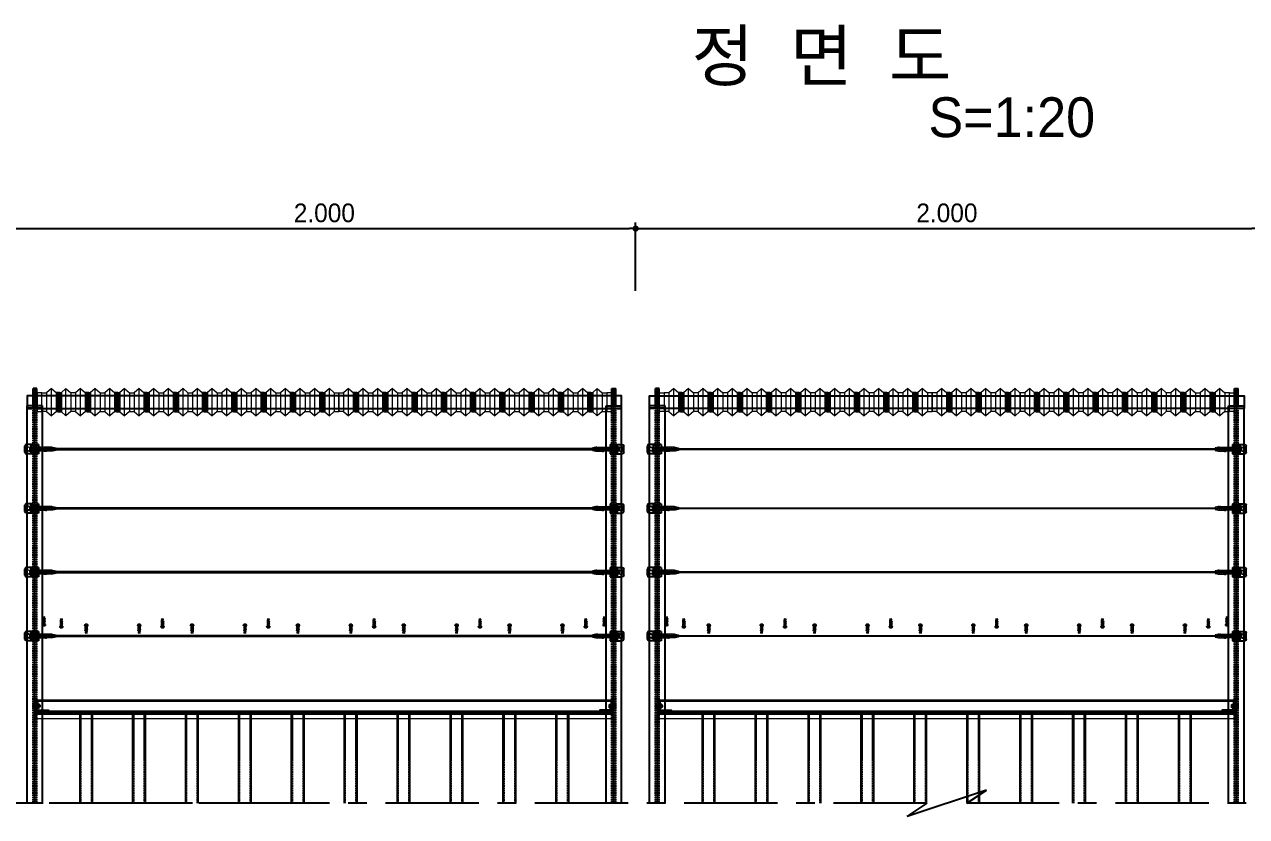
# Model space of a CAD drawing. Header units: millimetres. Extents: x 173610 to 224070, y -281283 to -269403.
# Drawn here: x 181979 to 185906, y -278313 to -275770 of the extents above; entities that cross this region are included whole.
import ezdxf
from ezdxf.enums import TextEntityAlignment as Align
from ezdxf.lldxf.tags import DXFTag

# ---------------------------------------------------------------- set-up
doc = ezdxf.new("R2010")
doc.units = ezdxf.units.MM
for name, pattern in [('CENTER', [50.8, 31.75, -6.35, 6.35, -6.35]), ('CENTERX2', [4, 2.5, -0.5, 0.5, -0.5]), ('HIDDEN', [0.375, 0.25, -0.125])]:
    doc.linetypes.add(name, pattern=pattern)
for name, color, linetype in [('7', 7, 'Continuous'), ('A-DIM01', 1, 'Continuous'), ('CEN01', 1, 'CENTER'), ('DIM', 1, 'Continuous'), ('DIM01', 1, 'Continuous'), ('DIML', 1, 'Continuous'), ('TEXT', 3, 'Continuous'), ('나사산', 1, 'Continuous'), ('은선', 2, 'HIDDEN'), ('중심선', 1, 'CENTER')]:
    doc.layers.add(name, color=color, linetype=linetype)
doc.layers.add('CX-TTXG', color=7, linetype='Continuous', lineweight=0)
doc.styles.add('TB_BTXT', font='H2GTRE_1.TTF')
doc.styles.add('TEXT', font='Dotum_1.TTF')
tags = doc.linetypes.add('HIDDEN2', pattern=[4.7625, 3.175, -1.5875]).pattern_tags.tags
tags[6:7] = [DXFTag(74, 4), DXFTag(75, 0), DXFTag(340, '0'), DXFTag(46, 1.0), DXFTag(50, 0.0), DXFTag(44, 0.0), DXFTag(45, 0.0)]
tags[4:5] = [DXFTag(74, 4), DXFTag(75, 0), DXFTag(340, '0'), DXFTag(46, 1.0), DXFTag(50, 0.0), DXFTag(44, 0.0), DXFTag(45, 0.0)]
doc.dimstyles.new('사본 일반도면_0100', dxfattribs={"dimtxt": 600, "dimasz": 200, "dimexe": 200, "dimexo": 0, "dimgap": 100, "dimtad": 1, "dimdec": 0, "dimlfac": 0.5, "dimzin": 0, "dimdsep": 46, "dimlunit": 6, "dimtxsty": 'TEXT', "dimblk": 'DOT', "dimcen": 0.09, "dimclrd": 1, "dimclre": 1, "dimclrt": 7, "dimadec": 8, "dimazin": 0, "dimtfac": 1, "dimtdec": 0, "dimtix": 1, "dimtmove": 2, "dimatfit": 3, "dimldrblk": 'DOT', "dimfxl": 200, "dimfrac": 2, "dimtolj": 1, "dimtzin": 0, "dimarcsym": 0})

# ---------------------------------------------------------------- blocks, each defined once
blk = doc.blocks.new('_Dot')
at = {"layer": 'DIML', "color": 140, "linetype": 'Continuous'}
blk.add_line((0, 0), (-1, 0), dxfattribs=at)
at = {"layer": 'DIML', "color": 140, "linetype": 'Continuous', "const_width": 0.5}
blk.add_lwpolyline([(-0.25, 0, 1), (0.25, 0, 1)], format="xyb", close=True, dxfattribs=at)
blk = doc.blocks.new('*D280')
at = {"layer": 'Defpoints', "color": 0}
for p in [(183943, -276425.4), (181942.9, -276625.4), (183943, -276625.4)]:
    blk.add_point(p, dxfattribs=at)
at = {"layer": 'DIM01', "color": 140, "lineweight": -2}
for p, q in [((181942.9, -276625.4), (181942.9, -276405.4)), ((183943, -276625.4), (183943, -276405.4)), ((181962.9, -276425.4), (183923, -276425.4))]:
    blk.add_line(p, q, dxfattribs=at)
at = {"layer": 'DIM01', "color": 140, "lineweight": -2, "xscale": 20, "yscale": 20, "zscale": 20, "rotation": 180}
blk.add_blockref('_Dot', (181942.9, -276425.4), dxfattribs=at)
at = {"layer": 'DIM01', "color": 140, "lineweight": -2, "xscale": 20, "yscale": 20, "zscale": 20}
blk.add_blockref('_Dot', (183943, -276425.4), dxfattribs=at)
at = {"layer": 'DIM01', "color": 140, "insert": (182942.9, -276375.3), "char_height": 60, "attachment_point": 5, "style": 'TEXT'}
blk.add_mtext('\\A1;2.000', dxfattribs=at)
blk = doc.blocks.new('*D281')
at = {"layer": 'Defpoints', "color": 0}
for p in [(185943, -276425.4), (183943, -276625.4), (185943, -276625.4)]:
    blk.add_point(p, dxfattribs=at)
at = {"layer": 'DIM01', "color": 140, "lineweight": -2}
for p, q in [((183943, -276625.4), (183943, -276405.4)), ((185943, -276625.4), (185943, -276405.4)), ((183963, -276425.4), (185923, -276425.4))]:
    blk.add_line(p, q, dxfattribs=at)
at = {"layer": 'DIM01', "color": 140, "lineweight": -2, "xscale": 20, "yscale": 20, "zscale": 20, "rotation": 180}
blk.add_blockref('_Dot', (183943, -276425.4), dxfattribs=at)
at = {"layer": 'DIM01', "color": 140, "lineweight": -2, "xscale": 20, "yscale": 20, "zscale": 20}
blk.add_blockref('_Dot', (185943, -276425.4), dxfattribs=at)
at = {"layer": 'DIM01', "color": 140, "insert": (184943, -276375.3), "char_height": 60, "attachment_point": 5, "style": 'TEXT'}
blk.add_mtext('\\A1;2.000', dxfattribs=at)
blk = doc.blocks.new('asdfasfd')
at = {"color": 2, "lineweight": 30}
for centre, radius, start, end in [((72768.5, -70222.3), 0.946, 351.8288, 188.1712), ((72771.2, -70223.4), 2.04, 28.0725, 151.9275), ((72774, -70222.3), 0.946, 351.8288, 188.1712)]:
    blk.add_arc(centre, radius, start, end, dxfattribs=at)
at = {"layer": '7', "color": 2, "lineweight": 30}
for p, q in [((72767, -70224.2), (72775.5, -70224.2)), ((72767, -70224.2), (72767, -70225)), ((72767, -70225), (72775.5, -70225)), ((72767.6, -70222.4), (72767.6, -70224.2)), ((72768.2, -70226.7), (72774.2, -70225.3)), ((72768.2, -70226.9), (72774.2, -70225.5)), ((72768.2, -70226.7), (72769.2, -70226.1)), ((72768.2, -70226.7), (72768.2, -70226.9)), ((72768.2, -70226.9), (72769.2, -70227.5)), ((72768.2, -70229.5), (72774.2, -70228.1)), ((72768.2, -70229.7), (72774.2, -70228.3)), ((72768.2, -70229.5), (72769.2, -70228.9)), ((72768.2, -70229.5), (72768.2, -70229.7)), ((72768.2, -70229.7), (72769.2, -70230.3)), ((72768.2, -70232.3), (72774.2, -70230.9)), ((72768.2, -70232.5), (72774.2, -70231.1)), ((72768.2, -70232.3), (72769.2, -70231.7)), ((72768.2, -70232.3), (72768.2, -70232.5)), ((72768.2, -70232.5), (72769.2, -70233.1)), ((72768.2, -70235.1), (72774.2, -70233.8)), ((72768.2, -70235.1), (72774.2, -70233.8)), ((72768.2, -70235.3), (72774.2, -70233.9)), ((72768.2, -70235.3), (72774.2, -70233.9)), ((72768.2, -70235.1), (72769.2, -70234.5)), ((72768.2, -70235.1), (72768.2, -70235.3)), ((72768.2, -70235.1), (72768.2, -70235.3)), ((72768.2, -70235.3), (72769.2, -70235.9)), ((72768.2, -70238), (72774.2, -70236.6)), ((72768.2, -70238.1), (72774.2, -70236.8)), ((72768.2, -70238), (72769.2, -70237.4)), ((72768.2, -70238), (72768.2, -70238.1)), ((72768.2, -70238.1), (72769.2, -70238.7)), ((72768.2, -70238.1), (72769.2, -70238.7)), ((72768.2, -70240.8), (72774.2, -70239.4)), ((72768.2, -70240.8), (72774.2, -70239.4)), ((72768.2, -70241), (72774.2, -70239.6)), ((72768.2, -70241), (72774.2, -70239.6)), ((72768.2, -70240.8), (72769.2, -70240.2)), ((72768.2, -70240.8), (72769.2, -70240.2)), ((72768.2, -70240.8), (72768.2, -70241)), ((72768.2, -70240.8), (72768.2, -70241)), ((72768.2, -70241), (72769.2, -70241.5)), ((72768.2, -70243.6), (72774.2, -70242.2)), ((72768.2, -70243.8), (72774.2, -70242.4)), ((72768.5, -70221.4), (72774, -70221.4)), ((72769.2, -70225), (72769.2, -70226.1)), ((72769.2, -70227.5), (72769.2, -70227.8)), ((72769.2, -70227.5), (72769.2, -70227.8)), ((72769.2, -70227.8), (72769.2, -70228.9)), ((72769.2, -70230.3), (72769.2, -70230.6)), ((72769.2, -70230.3), (72769.2, -70230.6)), ((72769.2, -70230.6), (72769.2, -70231.7)), ((72769.2, -70233.1), (72769.2, -70233.4)), ((72769.2, -70233.1), (72769.2, -70233.4)), ((72769.2, -70233.4), (72769.2, -70234.5)), ((72769.2, -70235.9), (72769.2, -70236.3)), ((72769.2, -70235.9), (72769.2, -70236.3)), ((72769.2, -70236.3), (72769.2, -70237.4)), ((72769.2, -70238.7), (72769.2, -70239.1)), ((72769.2, -70238.7), (72769.2, -70239.1)), ((72769.2, -70238.7), (72769.2, -70239.1)), ((72769.2, -70238.7), (72769.2, -70239.1)), ((72769.2, -70239.1), (72769.2, -70240.2)), ((72769.2, -70239.1), (72769.2, -70240.2)), ((72769.2, -70239.5), (72769.2, -70240.2)), ((72769.2, -70241.5), (72769.2, -70241.9)), ((72769.2, -70241.5), (72769.2, -70241.9)), ((72769.2, -70241.9), (72769.2, -70243)), ((72769.2, -70242.3), (72769.2, -70243)), ((72769.4, -70222.4), (72769.4, -70224.2)), ((72773, -70222.4), (72773, -70224.2)), ((72774.2, -70225.5), (72773.2, -70226.1)), ((72773.2, -70226.1), (72773.2, -70226.8)), ((72773.2, -70226.8), (72773.2, -70227.5)), ((72774.2, -70228.1), (72773.2, -70227.5)), ((72774.2, -70228.3), (72773.2, -70228.9)), ((72773.2, -70228.9), (72773.2, -70229.6)), ((72773.2, -70229.6), (72773.2, -70230.4)), ((72774.2, -70230.9), (72773.2, -70230.4)), ((72774.2, -70231.1), (72773.2, -70231.7)), ((72773.2, -70231.7), (72773.2, -70232.4)), ((72773.2, -70232.4), (72773.2, -70233.2)), ((72774.2, -70233.8), (72773.2, -70233.2)), ((72774.2, -70233.9), (72773.2, -70234.5)), ((72773.2, -70234.5), (72773.2, -70234.6)), ((72773.2, -70234.5), (72773.2, -70235.3)), ((72773.2, -70235.3), (72773.2, -70236)), ((72774.2, -70236.6), (72773.2, -70236)), ((72774.2, -70236.8), (72773.2, -70237.3)), ((72774.2, -70236.8), (72773.2, -70237.3)), ((72773.2, -70237.3), (72773.2, -70238.1)), ((72773.2, -70237.3), (72773.2, -70237.4)), ((72773.2, -70237.3), (72773.2, -70238.1)), ((72773.2, -70238.1), (72773.2, -70238.8)), ((72773.2, -70238.1), (72773.2, -70238.8)), ((72774.2, -70239.4), (72773.2, -70238.8)), ((72774.2, -70239.4), (72773.2, -70238.8)), ((72774.2, -70239.6), (72773.2, -70240.2)), ((72773.2, -70240.2), (72773.2, -70240.2)), ((72773.2, -70240.2), (72773.2, -70240.9)), ((72773.2, -70240.9), (72773.2, -70241.6)), ((72774.2, -70242.2), (72773.2, -70241.6)), ((72774.2, -70242.4), (72773.2, -70243)), ((72774.2, -70225.3), (72773.6, -70225)), ((72774.2, -70225.3), (72774.2, -70225.5)), ((72774.2, -70228.1), (72774.2, -70228.3)), ((72774.2, -70230.9), (72774.2, -70231.1)), ((72774.2, -70233.8), (72774.2, -70233.9)), ((72774.2, -70233.8), (72774.2, -70233.9)), ((72774.2, -70236.6), (72774.2, -70236.8)), ((72774.2, -70239.4), (72774.2, -70239.6)), ((72774.2, -70239.4), (72774.2, -70239.6)), ((72774.2, -70242.2), (72774.2, -70242.4)), ((72774.9, -70222.4), (72774.9, -70224.2)), ((72775.5, -70224.2), (72775.5, -70225)), ((72768.2, -70243.6), (72769.2, -70243)), ((72768.2, -70243.6), (72768.2, -70243.8)), ((72768.2, -70243.8), (72769.8, -70244.7)), ((72771.2, -70250.5), (72769.8, -70244.7)), ((72771.2, -70250.5), (72773.2, -70243.1)), ((72773.2, -70243), (72773.2, -70243.1))]:
    blk.add_line(p, q, dxfattribs=at)
at = {"layer": 'TEXT', "color": 1, "linetype": 'CENTER', "lineweight": 30}
for p, q in [((72771.2, -70218.9), (72771.2, -70250.5)), ((72771.2, -70220.2), (72771.2, -70250)), ((72771.2, -70220.2), (72771.2, -70250))]:
    blk.add_line(p, q, dxfattribs=at)
blk = doc.blocks.new('FNBSFTGSDTGSDGSDR')
at = {"color": 5}
for p, q in [((-39176.1, 4615.6), (-39173.1, 4616.1)), ((-39176.1, 4614.6), (-39173.1, 4615.1)), ((-39176.1, 4613.6), (-39173.1, 4614.1)), ((-39176.1, 4612.6), (-39173.1, 4613.1))]:
    blk.add_line(p, q, dxfattribs=at)
blk.add_lwpolyline([(-39177.1, 4616.1), (-39176.1, 4615.6), (-39177.1, 4615.1), (-39176.1, 4614.6), (-39177.1, 4614.1), (-39176.1, 4613.6), (-39177.1, 4613.1), (-39176.1, 4612.6), (-39177.1, 4612.1), (-39173.1, 4612.1), (-39174.1, 4612.6), (-39173.1, 4613.1), (-39174.1, 4613.6), (-39173.1, 4614.1), (-39174.1, 4614.6), (-39173.1, 4615.1), (-39174.1, 4615.6), (-39173.1, 4616.1)], close=True, dxfattribs=at)
blk = doc.blocks.new('A$C387375F7')
at = {"color": 6, "linetype": 'ByBlock', "lineweight": 0}
for p, q in [((0.5, 12), (0, 11.5)), ((0, 11.5), (0, 9)), ((0, 9), (0, 0.7)), ((0, 0.7), (0.7, 0)), ((1, 11.5), (0.5, 12)), ((0.7, 0), (1.2, 0.5)), ((1.5, 12), (1, 11.5)), ((1.2, 0.5), (1.7, 0)), ((2, 11.5), (1.5, 12)), ((1.7, 0), (2.2, 0.5)), ((2.5, 12), (2, 11.5)), ((2.2, 0.5), (2.7, 0)), ((3, 11.5), (2.5, 12)), ((2.7, 0), (3.2, 0.5)), ((3.5, 12), (3, 11.5)), ((3.2, 0.5), (3.7, 0)), ((4, 11.5), (3.5, 12)), ((3.7, 0), (4.2, 0.5)), ((4.5, 12), (4, 11.5)), ((4.2, 0.5), (4.7, 0)), ((5, 11.5), (4.5, 12)), ((4.7, 0), (5.2, 0.5)), ((5.5, 12), (5, 11.5)), ((5.2, 0.5), (5.7, 0)), ((6, 11.5), (5.5, 12)), ((5.7, 0), (6.2, 0.5)), ((6.5, 12), (6, 11.5)), ((6.2, 0.5), (6.7, 0)), ((7, 11.5), (6.5, 12)), ((6.7, 0), (7.2, 0.5)), ((7.5, 12), (7, 11.5)), ((7.2, 0.5), (7.7, 0)), ((8, 11.5), (7.5, 12)), ((7.7, 0), (8.2, 0.5)), ((8.5, 12), (8, 11.5)), ((8.2, 0.5), (8.7, 0)), ((9, 11.5), (8.5, 12)), ((8.7, 0), (9.2, 0.5)), ((9.5, 12), (9, 11.5)), ((9.2, 0.5), (9.7, 0)), ((10, 11.5), (9.5, 12)), ((9.7, 0), (10.2, 0.5)), ((10.5, 12), (10, 11.5)), ((10.2, 0.5), (10.7, 0)), ((11, 11.5), (10.5, 12)), ((10.7, 0), (11.2, 0.5)), ((11.5, 12), (11, 11.5)), ((11.2, 0.5), (11.7, 0)), ((12, 11.5), (11.5, 12)), ((11.7, 0), (12.2, 0.5)), ((12.5, 12), (12, 11.5)), ((12.2, 0.5), (12.7, 0)), ((13, 11.5), (12.5, 12)), ((12.7, 0), (13.2, 0.5)), ((13.5, 12), (13, 11.5)), ((13.2, 0.5), (13.7, 0)), ((14, 11.5), (13.5, 12)), ((13.7, 0), (14.2, 0.5)), ((14.5, 12), (14, 11.5)), ((14.2, 0.5), (14.7, 0)), ((15, 11.5), (14.5, 12)), ((14.7, 0), (15.2, 0.5)), ((15.5, 12), (15, 11.5)), ((15.2, 0.5), (15.7, 0)), ((16, 11.5), (15.5, 12)), ((15.7, 0), (16.2, 0.5)), ((16.5, 12), (16, 11.5)), ((16.2, 0.5), (16.7, 0)), ((17, 11.5), (16.5, 12)), ((16.7, 0), (17.2, 0.5)), ((17.5, 12), (17, 11.5)), ((17.2, 0.5), (17.7, 0)), ((18, 11.5), (17.5, 12)), ((17.7, 0), (18.2, 0.5)), ((18.5, 12), (18, 11.5)), ((18.2, 0.5), (18.7, 0)), ((19, 11.5), (18.5, 12)), ((18.7, 0), (19.2, 0.5)), ((19.5, 12), (19, 11.5)), ((19.2, 0.5), (19.7, 0)), ((20, 11.5), (19.5, 12)), ((19.7, 0), (20.2, 0.5)), ((20.5, 12), (20, 11.5)), ((20.2, 0.5), (20.7, 0)), ((21, 11.5), (20.5, 12)), ((20.7, 0), (21.2, 0.5)), ((21.5, 12), (21, 11.5)), ((21.2, 0.5), (21.7, 0)), ((22, 11.5), (21.5, 12)), ((21.7, 0), (22.2, 0.5)), ((22.5, 12), (22, 11.5)), ((22.2, 0.5), (22.7, 0)), ((23, 11.5), (22.5, 12)), ((22.7, 0), (23.2, 0.5)), ((23.5, 12), (23, 11.5)), ((23.2, 0.5), (23.7, 0)), ((24, 11.5), (23.5, 12)), ((23.7, 0), (24.2, 0.5)), ((24.5, 12), (24, 11.5)), ((24.2, 0.5), (24.7, 0)), ((25, 11.5), (24.5, 12)), ((24.7, 0), (25.2, 0.5)), ((25.5, 12), (25, 11.5)), ((25.2, 0.5), (25.7, 0)), ((26, 11.5), (25.5, 12)), ((25.7, 0), (26.2, 0.5)), ((26.5, 12), (26, 11.5)), ((26.2, 0.5), (26.7, 0)), ((27, 11.5), (26.5, 12)), ((26.7, 0), (27.2, 0.5)), ((27.5, 12), (27, 11.5)), ((27.2, 0.5), (27.7, 0)), ((28, 11.5), (27.5, 12)), ((27.7, 0), (28.2, 0.5)), ((28.5, 12), (28, 11.5)), ((28.2, 0.5), (28.7, 0)), ((29, 11.5), (28.5, 12)), ((28.7, 0), (29.2, 0.5)), ((29.5, 12), (29, 11.5)), ((29.2, 0.5), (29.7, 0)), ((30, 11.5), (29.5, 12)), ((29.7, 0), (30.2, 0.5)), ((30.5, 12), (30, 11.5)), ((30.2, 0.5), (30.7, 0)), ((31, 11.5), (30.5, 12)), ((30.7, 0), (31.2, 0.5)), ((31.5, 12), (31, 11.5)), ((31.2, 0.5), (31.7, 0)), ((32, 11.5), (31.5, 12)), ((31.7, 0), (32.2, 0.5)), ((32.5, 12), (32, 11.5)), ((32.2, 0.5), (32.7, 0)), ((32.7, 0), (33.2, 0.5)), ((33.2, 0.5), (33.7, 0)), ((33.7, 0), (34.2, 0.5)), ((34.2, 0.5), (34.7, 0)), ((34.7, 0), (35.2, 0.5)), ((35.2, 0.5), (35.7, 0)), ((36.5, 12), (35.5, 11.5)), ((35.5, 11.5), (36.5, 11)), ((36.5, 11), (35.5, 10.5)), ((35.5, 10.5), (36.5, 10)), ((36.5, 10), (35.5, 9.5)), ((35.5, 9.5), (36.5, 9)), ((36.5, 9), (35.5, 8.5)), ((35.7, 0), (36.2, 0.5)), ((36.2, 0.5), (36.7, 0)), ((37, 11.5), (36.5, 12)), ((36.7, 0), (37.2, 0.5)), ((37.5, 12), (37, 11.5)), ((37.2, 0.5), (37.7, 0)), ((38, 11.5), (37.5, 12)), ((37.7, 0), (38.2, 0.5)), ((38.5, 12), (38, 11.5)), ((38.2, 0.5), (38.7, 0)), ((39, 11.5), (38.5, 12)), ((38.7, 0), (39.2, 0.5)), ((39.5, 12), (39, 11.5)), ((39.2, 0.5), (39.7, 0)), ((40, 11.5), (39.5, 12)), ((39.7, 0), (40.2, 0.5)), ((40.5, 12), (40, 11.5)), ((40.2, 0.5), (40.7, 0)), ((41, 11.5), (40.5, 12)), ((40.7, 0), (41.2, 0.5)), ((41.5, 12), (41, 11.5)), ((41.2, 0.5), (41.7, 0)), ((42, 11.5), (41.5, 12)), ((41.7, 0), (42.2, 0.5)), ((42.5, 12), (42, 11.5)), ((42.2, 0.5), (42.7, 0)), ((43, 11.5), (42.5, 12)), ((42.7, 0), (43.2, 0.5)), ((43.5, 12), (43, 11.5)), ((43.2, 0.5), (43.7, 0)), ((44, 11.5), (43.5, 12)), ((43.7, 0), (44.2, 0.5)), ((44.5, 12), (44, 11.5)), ((44.2, 0.5), (44.7, 0)), ((45, 11.5), (44.5, 12)), ((44.7, 0), (45.2, 0.5)), ((45.5, 12), (45, 11.5)), ((45.2, 0.5), (45.7, 0)), ((68, 12), (45.5, 12)), ((50.5, 3), (51.5, 3.5)), ((51.5, 2.5), (50.5, 3)), ((50.5, 2), (51.5, 2.5)), ((51.5, 1.5), (50.5, 2)), ((50.5, 1), (51.5, 1.5)), ((51.5, 0.5), (50.5, 1)), ((50.5, 0), (51.5, 0.5)), ((54.5, 3), (53.5, 3.5)), ((53.5, 2.5), (54.5, 3)), ((54.5, 2), (53.5, 2.5)), ((53.5, 1.5), (54.5, 2)), ((54.5, 1), (53.5, 1.5)), ((53.5, 0.5), (54.5, 1)), ((54.5, 0), (53.5, 0.5)), ((75, 0), (54.5, 0)), ((69, 11.5), (68, 12)), ((68, 11), (69, 11.5)), ((69, 10.5), (68, 11)), ((68, 10), (69, 10.5)), ((69, 9.5), (68, 10)), ((68, 9), (69, 9.5)), ((69, 8.5), (68, 9)), ((71, 11.5), (72, 12)), ((72, 11), (71, 11.5)), ((71, 10.5), (72, 11)), ((72, 10), (71, 10.5)), ((71, 9.5), (72, 10)), ((72, 9), (71, 9.5)), ((71, 8.5), (72, 9)), ((72, 12), (75, 12)), ((75, 12), (85, 10)), ((85, 2), (75, 0)), ((85, 10), (85, 2)), ((45.7, 0), (50.7, 0))]:
    blk.add_line(p, q, dxfattribs=at)
at = {"color": 6, "lineweight": 0}
for p, q in [((0, 11.5), (1.2, 0.5)), ((1, 11.5), (2.2, 0.5)), ((2, 11.5), (3.2, 0.5)), ((3, 11.5), (4.2, 0.5)), ((4, 11.5), (5.2, 0.5)), ((5, 11.5), (6.2, 0.5)), ((6, 11.5), (7.2, 0.5)), ((7, 11.5), (8.2, 0.5)), ((8, 11.5), (9.2, 0.5)), ((9, 11.5), (10.2, 0.5)), ((10, 11.5), (11.2, 0.5)), ((11, 11.5), (12.2, 0.5)), ((12, 11.5), (13.2, 0.5)), ((13, 11.5), (14.2, 0.5)), ((14, 11.5), (15.2, 0.5)), ((15, 11.5), (16.2, 0.5)), ((16, 11.5), (17.2, 0.5)), ((17, 11.5), (18.2, 0.5)), ((18, 11.5), (19.2, 0.5)), ((19, 11.5), (20.2, 0.5)), ((20, 11.5), (21.2, 0.5)), ((21, 11.5), (22.2, 0.5)), ((22, 11.5), (23.2, 0.5)), ((23, 11.5), (24.2, 0.5)), ((24, 11.5), (25.2, 0.5)), ((25, 11.5), (26.2, 0.5)), ((26, 11.5), (27.2, 0.5)), ((27, 11.5), (28.2, 0.5)), ((28, 11.5), (29.2, 0.5)), ((29, 11.5), (30.2, 0.5)), ((30, 11.5), (30.2, 9.7)), ((30.4, 7.5), (31.2, 0.5)), ((38, 11.5), (38.4, 7.5)), ((39, 11.5), (40.2, 0.5)), ((40, 11.5), (41.2, 0.5)), ((41, 11.5), (42.2, 0.5)), ((42, 11.5), (43.2, 0.5)), ((43, 11.5), (44.2, 0.5)), ((44, 11.5), (45.2, 0.5)), ((45, 11.5), (45, 2.5))]:
    blk.add_line(p, q, dxfattribs=at)
at = {"color": 6, "linetype": 'HIDDEN', "lineweight": 0}
for p, q in [((0, 9), (32.5, 9)), ((51.5, 3), (0, 3)), ((36.5, 9), (68, 9)), ((53.5, 3), (85, 3)), ((85, 9), (72, 9))]:
    blk.add_line(p, q, dxfattribs=at)
at = {"color": 5, "lineweight": 0}
for p, q in [((35.5, 11.5), (32.5, 11)), ((35.5, 10.5), (32.5, 10)), ((35.5, 9.5), (32.5, 9)), ((35.5, 8.5), (32.5, 8)), ((71, 11.5), (68, 11)), ((71, 10.5), (68, 10)), ((71, 9.5), (68, 9)), ((71, 8.5), (68, 8))]:
    blk.add_line(p, q, dxfattribs=at)
at = {"color": 1, "linetype": 'CENTER', "lineweight": 0}
for points in [[(31, 11.5, 0.36246), (31.1, 6.4, -0.244365), (31.2, 0.5, -30377.501672)], [(39, 11.5, 0.36246), (39.1, 6.4, -0.2444), (39.2, 0.5, -30377.501672)]]:
    blk.add_lwpolyline(points, format="xyb", dxfattribs=at)
at = {"color": 5, "lineweight": 0}
for points in [[(36.5, 8), (35.5, 8.5), (36.5, 9), (35.5, 9.5), (36.5, 10), (35.5, 10.5), (36.5, 11), (35.5, 11.5), (36.5, 12), (32.5, 12), (33.5, 11.5), (32.5, 11), (33.5, 10.5), (32.5, 10), (33.5, 9.5), (32.5, 9), (33.5, 8.5), (32.5, 8)], [(72, 8), (71, 8.5), (72, 9), (71, 9.5), (72, 10), (71, 10.5), (72, 11), (71, 11.5), (72, 12), (68, 12), (69, 11.5), (68, 11), (69, 10.5), (68, 10), (69, 9.5), (68, 9), (69, 8.5), (68, 8)]]:
    blk.add_lwpolyline(points, close=True, dxfattribs=at)
at = {"color": 0, "lineweight": 0, "extrusion": (0, 0, -1), "zscale": -1}
blk.add_blockref('FNBSFTGSDTGSDGSDR', (39122.6, -4612.1), dxfattribs=at)
blk = doc.blocks.new('A$C0F474D18')
at = {"color": 9, "linetype": 'ByBlock'}
for p, q in [((0, 0), (0, 30)), ((7, 30), (0, 30)), ((0, 20.5), (0.5, 21)), ((0, 9.5), (0.5, 9)), ((7, 0), (0, 0)), ((0.5, 21), (1, 20.5)), ((0.5, 9), (1, 9.5)), ((1, 20.5), (1.5, 21)), ((1, 9.5), (1.5, 9)), ((1.5, 21), (2, 20.5)), ((1.5, 9), (2, 9.5)), ((2, 20.5), (2.5, 21)), ((2, 9.5), (2.5, 9)), ((2.5, 21), (3, 20.5)), ((2.5, 9), (3, 9.5)), ((3, 20.5), (3.5, 21)), ((3, 9.5), (3.5, 9)), ((3.5, 21), (4, 20.5)), ((3.5, 9), (4, 9.5)), ((4, 20.5), (4.5, 21)), ((4, 9.5), (4.5, 9)), ((4.5, 21), (5, 20.5)), ((4.5, 9), (5, 9.5)), ((5, 20.5), (5.5, 21)), ((5, 9.5), (5.5, 9)), ((5.5, 21), (6, 20.5)), ((5.5, 9), (6, 9.5)), ((6, 20.5), (6.5, 21)), ((6, 9.5), (6.5, 9)), ((6.5, 21), (7, 20.5)), ((6.5, 9), (7, 9.5)), ((7, 30), (7, 0))]:
    blk.add_line(p, q, dxfattribs=at)
blk = doc.blocks.new('A$C66445375')
at = {"color": 9, "linetype": 'ByBlock'}
for p, q in [((0, 5), (0, 25)), ((3, 20.5), (8, 20.5)), ((3, 9.5), (3, 20.5)), ((3, 9.5), (8, 9.5)), ((20, 30), (5, 30)), ((20, 0), (5, 0)), ((8.5, 21), (8, 20.5)), ((8.5, 9), (8, 9.5)), ((9, 20.5), (8.5, 21)), ((9, 9.5), (8.5, 9)), ((9.5, 21), (9, 20.5)), ((9.5, 9), (9, 9.5)), ((10, 20.5), (9.5, 21)), ((10, 9.5), (9.5, 9)), ((10.5, 21), (10, 20.5)), ((10.5, 9), (10, 9.5)), ((11, 20.5), (10.5, 21)), ((11, 9.5), (10.5, 9)), ((11.5, 21), (11, 20.5)), ((11.5, 9), (11, 9.5)), ((12, 20.5), (11.5, 21)), ((12, 9.5), (11.5, 9)), ((12.5, 21), (12, 20.5)), ((12.5, 9), (12, 9.5)), ((13, 20.5), (12.5, 21)), ((13, 9.5), (12.5, 9)), ((13, 20.5), (13.5, 21)), ((13, 9.5), (13.5, 9)), ((13.5, 21), (14, 20.5)), ((13.5, 9), (14, 9.5)), ((14, 20.5), (14.5, 21)), ((14, 9.5), (14.5, 9)), ((14.5, 21), (15, 20.5)), ((14.5, 9), (15, 9.5)), ((15, 20.5), (15.5, 21)), ((15, 9.5), (15.5, 9)), ((15.5, 21), (16, 20.5)), ((15.5, 9), (16, 9.5)), ((16, 20.5), (16.5, 21)), ((16, 9.5), (16.5, 9)), ((16.5, 21), (17, 20.5)), ((16.5, 9), (17, 9.5)), ((17, 20.5), (17.5, 21)), ((17, 9.5), (17.5, 9)), ((17.5, 21), (18, 20.5)), ((17.5, 9), (18, 9.5)), ((18, 20.5), (18.5, 21)), ((18, 9.5), (18.5, 9)), ((18.5, 21), (19, 20.5)), ((18.5, 9), (19, 9.5)), ((19, 20.5), (19.5, 21)), ((19, 9.5), (19.5, 9)), ((19.5, 21), (20, 20.5)), ((19.5, 9), (20, 9.5)), ((20, 0), (20, 30))]:
    blk.add_line(p, q, dxfattribs=at)
for centre, start, end in [((5, 25), 90, 180), ((5, 5), 180, 270)]:
    blk.add_arc(centre, 5, start, end, dxfattribs=at)
blk = doc.blocks.new('A$C356F6526')
at = {"color": 4}
blk.add_blockref('A$C66445375', (0, 0), dxfattribs=at)
at = {"layer": 'A-DIM01', "color": 8, "ltscale": 0.1}
for name, p in [('A$C387375F7', (15, 9)), ('A$C0F474D18', (20, 0)), ('A$C0F474D18', (37, 0))]:
    blk.add_blockref(name, p, dxfattribs=at)
blk = doc.blocks.new('A$C2EE90CAE')
at = {"color": 1, "linetype": 'ByBlock', "lineweight": 0}
blk.add_line((16.5, 15), (1907.5, 15), dxfattribs=at)
at = {"color": 4, "linetype": 'ByBlock', "lineweight": 0}
blk.add_lwpolyline([(1907.5, 13), (16.5, 13), (16.5, 17), (1907.5, 17)], close=True, dxfattribs=at)
at = {"color": 4}
blk.add_blockref('A$C356F6526', (0, 0), dxfattribs=at)
at = {"color": 4, "xscale": -1}
blk.add_blockref('A$C356F6526', (1924, 0), dxfattribs=at)
at = {"layer": 'A-DIM01', "color": 8, "ltscale": 0.1}
for name, p in [('A$C387375F7', (15, 9)), ('A$C0F474D18', (20, 0))]:
    blk.add_blockref(name, p, dxfattribs=at)
blk = doc.blocks.new('A$C464C795C')
for p, q in [((0, 0), (0, 8.5)), ((0, 8.5), (1.3, 8.5)), ((1.3, 5.1), (0, 3.8)), ((1.3, 4.7), (0, 3.4)), ((1.3, 8.5), (1.3, 0)), ((1.3, 0), (0, 0))]:
    blk.add_line(p, q)
at = {"layer": '은선'}
for p, q in [((1.3, 6.8), (0, 6.8)), ((1.3, 1.7), (0, 1.7))]:
    blk.add_line(p, q, dxfattribs=at)
blk = doc.blocks.new('A$C47B37F7C')
for p, q in [((0, 8.6), (0.4, 9.2)), ((0, 0.6), (0, 8.6)), ((0.4, 0), (0, 0.6)), ((3.6, 9.2), (0.4, 9.2)), ((3.6, 6.9), (0.4, 6.9)), ((3.6, 2.3), (0.4, 2.3)), ((4, 8.6), (3.6, 9.2)), ((3.6, 0), (4, 0.6)), ((4, 0.6), (4, 8.6)), ((3.6, 0), (0.4, 0))]:
    blk.add_line(p, q)
for centre, radius, start, end in [((2, 8.1), 2.04, 145.591, 214.409), ((8, 4.6), 8, 162.8014, 179.5998), ((8, 4.7), 8, 180.4002, 197.1986), ((2, 1.2), 2.04, 145.591, 214.409), ((2, 8.1), 2.04, 325.591, 34.409), ((-4, 4.6), 8, 0.4002, 17.1986), ((-4, 4.7), 8, 342.8014, 359.5998), ((2, 1.2), 2.04, 325.591, 34.409)]:
    blk.add_arc(centre, radius, start, end)
blk = doc.blocks.new('A$C48B11D0F')
for name, p in [('A$C464C795C', (0, 0.4)), ('A$C47B37F7C', (1.3, 0))]:
    blk.add_blockref(name, p)
blk = doc.blocks.new('A$C4495370E')
for p, q in [((0, 12), (0, 0)), ((0, 12), (0.4, 12)), ((0, 0), (0.4, 0)), ((3.4, 9), (0.4, 12)), ((0.4, 12), (0.4, 0)), ((3.4, 3), (0.4, 0)), ((3.4, 9), (19.9, 9)), ((3.4, 3), (3.4, 9)), ((19.9, 3), (3.4, 3)), ((4.5, 9), (4.5, 3)), ((19.9, 9), (19.9, 3))]:
    blk.add_line(p, q)
blk.add_lwpolyline([(0, 5.5), (0.5, 5.5, 1), (0.5, 6.5), (0, 6.5)], format="xyb")
blk.add_lwpolyline([(19.9, 9), (20.4, 8.5), (20.4, 3.5), (19.9, 3)])
at = {"layer": '나사산'}
for p, q in [((4.5, 8.5), (3.6, 9)), ((4.5, 3.5), (3.6, 3)), ((20.4, 8.5), (4.5, 8.5)), ((20.4, 3.5), (4.5, 3.5))]:
    blk.add_line(p, q, dxfattribs=at)
at = {"layer": '중심선', "linetype": 'CENTER', "ltscale": 0.1}
blk.add_line((0, 6), (20.4, 6), dxfattribs=at)
blk = doc.blocks.new('A$C090F4414')
at = {"color": 4, "xscale": -0.5, "yscale": 0.5, "zscale": 0.5}
blk.add_blockref('A$C4495370E', (10.2, 0), dxfattribs=at)
at = {"xscale": -0.6, "yscale": 0.6, "zscale": 0.6}
blk.add_blockref('A$C48B11D0F', (3.7, 0.2), dxfattribs=at)
blk = doc.blocks.new('A$C208B070B')
at = {"color": 2, "lineweight": 0}
for p, q in [((15, 59), (0, 59)), ((0, 59), (0, 0)), ((15, 59), (15, 0)), ((15, 0), (0, 0))]:
    blk.add_line(p, q, dxfattribs=at)
at = {"color": 2, "linetype": 'HIDDEN2', "lineweight": 0}
for p, q in [((15, 50), (0, 50)), ((15, 9), (0, 9))]:
    blk.add_line(p, q, dxfattribs=at)
blk = doc.blocks.new('A$C43ED2B84')
at = {"color": 4, "lineweight": 0}
for p, q in [((16, 88), (0, 73.5)), ((16, 0), (16, 88)), ((16, 88), (32, 73.5)), ((16, 0), (16, 88)), ((0, 73.5), (0, 14.5)), ((32, 73.5), (32, 14.5)), ((0, 14.5), (16, 0)), ((32, 14.5), (16, 0))]:
    blk.add_line(p, q, dxfattribs=at)
blk = doc.blocks.new('A$C5DB00AF3')
for p, q in [((10, 59), (0, 59)), ((0, 59), (0, 0)), ((5, 59), (15, 59)), ((5, 59), (5, 0)), ((5, 59), (5, 53.4)), ((5, 53.4), (10, 53.4)), ((10, 53.4), (5, 53.4)), ((10, 59), (10, 0)), ((10, 53.4), (10, 38.6)), ((15, 59), (15, 0)), ((10, 0), (0, 0)), ((5, 38.6), (10, 38.6)), ((5, 38.6), (5, 20.4)), ((10, 38.6), (5, 38.6)), ((5, 20.4), (10, 20.4)), ((10, 20.4), (5, 20.4)), ((5, 5.6), (10, 5.6)), ((5, 5.6), (5, 0)), ((10, 5.6), (5, 5.6)), ((5, 0), (15, 0)), ((10, 20.4), (10, 5.6))]:
    blk.add_line(p, q)
blk = doc.blocks.new('A$C620C7CBC')
at = {"color": 4, "lineweight": 0}
for p, q in [((16, 88), (0, 73.5)), ((16, 0), (16, 88)), ((16, 88), (32, 73.5)), ((16, 0), (16, 88)), ((63, 88), (47, 73.5)), ((63, 0), (63, 88)), ((63, 88), (79, 73.5)), ((63, 0), (63, 88)), ((0, 73.5), (0, 14.5)), ((32, 73.5), (32, 14.5)), ((47, 73.5), (47, 14.5)), ((79, 73.5), (79, 14.5)), ((0, 14.5), (16, 0)), ((32, 14.5), (16, 0)), ((47, 14.5), (63, 0)), ((79, 14.5), (63, 0))]:
    blk.add_line(p, q, dxfattribs=at)
for p, q in [((42, 73.5), (32, 73.5)), ((32, 73.5), (32, 14.5)), ((37, 73.5), (47, 73.5)), ((37, 73.5), (37, 14.5)), ((37, 73.5), (37, 67.9)), ((37, 67.9), (42, 67.9)), ((42, 67.9), (37, 67.9)), ((37, 53.1), (42, 53.1)), ((37, 53.1), (37, 34.9)), ((42, 53.1), (37, 53.1)), ((42, 73.5), (42, 14.5)), ((42, 67.9), (42, 53.1)), ((47, 73.5), (47, 14.5)), ((42, 14.5), (32, 14.5)), ((37, 34.9), (42, 34.9)), ((42, 34.9), (37, 34.9)), ((37, 20.1), (42, 20.1)), ((37, 20.1), (37, 14.5)), ((42, 20.1), (37, 20.1)), ((37, 14.5), (47, 14.5)), ((42, 34.9), (42, 20.1))]:
    blk.add_line(p, q)
at = {"color": 2, "lineweight": 0}
for p, q in [((79, 73.5), (94, 73.5)), ((79, 73.5), (79, 14.5)), ((94, 73.5), (94, 14.5)), ((79, 14.5), (94, 14.5))]:
    blk.add_line(p, q, dxfattribs=at)
blk = doc.blocks.new('A$C6D414544')
at = {"color": 2, "lineweight": 0}
for points in [[(-609.2, 163.9), (-594.2, 163.9), (-594.2, 104.9), (-609.2, 104.9)], [(266.8, 163.9), (251.8, 163.9), (251.8, 104.9), (266.8, 104.9)], [(1221.9, 163.9), (1206.9, 163.9), (1206.9, 104.9), (1221.9, 104.9)], [(1221.9, 163.9), (1236.9, 163.9), (1236.9, 104.9), (1221.9, 104.9)]]:
    blk.add_lwpolyline(points, close=True, dxfattribs=at)
at = {"color": 2}
blk.add_lwpolyline([(1268.8, 114.5), (-641.2, 114.5), (-641.2, 154.5), (1268.8, 154.5)], close=True, dxfattribs=at)
at = {"color": 4, "xscale": -1}
for name, p in [('A$C620C7CBC', (-500.2, 90.4)), ('A$C620C7CBC', (-406.2, 90.4)), ('A$C620C7CBC', (-312.2, 90.4)), ('A$C620C7CBC', (-218.2, 90.4)), ('A$C620C7CBC', (-124.2, 90.4)), ('A$C620C7CBC', (-30.2, 90.4)), ('A$C620C7CBC', (63.8, 90.4)), ('A$C620C7CBC', (157.8, 90.4)), ('A$C620C7CBC', (251.8, 90.4)), ('A$C620C7CBC', (360.8, 90.4)), ('A$C620C7CBC', (454.8, 90.4)), ('A$C620C7CBC', (548.8, 90.4)), ('A$C620C7CBC', (642.9, 90.4)), ('A$C620C7CBC', (736.9, 90.4)), ('A$C620C7CBC', (830.9, 90.4)), ('A$C620C7CBC', (924.9, 90.4)), ('A$C620C7CBC', (1018.9, 90.4)), ('A$C620C7CBC', (1112.9, 90.4)), ('A$C43ED2B84', (1159.9, 90.4))]:
    blk.add_blockref(name, p, dxfattribs=at)
at = {"xscale": -1}
blk.add_blockref('A$C208B070B', (1127.9, 104.9), dxfattribs=at)
at = {"color": 4}
for name, p in [('A$C5DB00AF3', (1159.9, 104.9)), ('A$C43ED2B84', (1174.9, 90.4))]:
    blk.add_blockref(name, p, dxfattribs=at)

msp = doc.modelspace()

# ---------------------------------------------------------------- linework, layer by layer
for p, q in [((182018.8435, -276938.6564), (182006.8435, -276938.6564)), ((182006.8435, -276994.8254), (182006.8435, -276938.6564)), ((182007.8435, -276939.314), (182006.8435, -276939.314)), ((182007.8435, -276994.8254), (182007.8435, -276939.314)), ((182017.8435, -276994.8254), (182017.8435, -276939.314)), ((182018.8435, -276939.314), (182017.8435, -276939.314)), ((182018.8435, -276994.8254), (182018.8435, -276938.6564)), ((183866.8436, -276938.6564), (183878.8436, -276938.6564)), ((183866.8436, -276994.8254), (183866.8436, -276938.6564)), ((183866.8436, -276939.314), (183867.8436, -276939.314)), ((183867.8436, -276994.8254), (183867.8436, -276939.314)), ((183877.8436, -276994.8254), (183877.8436, -276939.314)), ((183877.8436, -276939.314), (183878.8436, -276939.314)), ((183878.8436, -276994.8254), (183878.8436, -276938.6564)), ((184018.8435, -276938.6564), (184006.8435, -276938.6564)), ((184006.8435, -276994.8254), (184006.8435, -276938.6564)), ((184007.8435, -276939.314), (184006.8435, -276939.314)), ((184007.8435, -276994.8254), (184007.8435, -276939.314)), ((184017.8435, -276994.8254), (184017.8435, -276939.314)), ((184018.8435, -276939.314), (184017.8435, -276939.314)), ((184018.8435, -276994.8254), (184018.8435, -276938.6564)), ((185866.8436, -276938.6564), (185878.8436, -276938.6564)), ((185866.8436, -276994.8254), (185866.8436, -276938.6564)), ((185866.8436, -276939.314), (185867.8436, -276939.314)), ((185867.8436, -276994.8254), (185867.8436, -276939.314)), ((185877.8436, -276994.8254), (185877.8436, -276939.314)), ((185877.8436, -276939.314), (185878.8436, -276939.314)), ((185878.8436, -276994.8254), (185878.8436, -276938.6564)), ((181987.8435, -278270.8798), (181987.8435, -276994.8254)), ((182007.8435, -276994.8254), (181987.8435, -276994.8254)), ((182037.8435, -277001.5379), (181987.8435, -277001.5379)), ((182037.8435, -276994.8254), (182017.8435, -276994.8254)), ((182037.8435, -278270.8798), (182037.8435, -276994.8254)), ((183847.8436, -276994.8254), (183867.8436, -276994.8254)), ((183847.8436, -278270.8798), (183847.8436, -276994.8254)), ((183847.8436, -277001.5379), (183897.8436, -277001.5379)), ((183877.8436, -276994.8254), (183897.8436, -276994.8254)), ((183897.8436, -278270.8798), (183897.8436, -276994.8254)), ((183987.8435, -278270.8798), (183987.8435, -276994.8254)), ((184007.8435, -276994.8254), (183987.8435, -276994.8254)), ((184037.8435, -277001.5379), (183987.8435, -277001.5379)), ((184037.8435, -276994.8254), (184017.8435, -276994.8254)), ((184037.8435, -278270.8798), (184037.8435, -276994.8254)), ((185847.8436, -276994.8254), (185867.8436, -276994.8254)), ((185847.8436, -278270.8798), (185847.8436, -276994.8254)), ((185847.8436, -277001.5379), (185897.8436, -277001.5379)), ((185877.8436, -276994.8254), (185897.8436, -276994.8254)), ((185897.8436, -278270.8798), (185897.8436, -276994.8254)), ((182016.8436, -277982.6564), (182016.8436, -277984.6564)), ((184016.8436, -277982.6564), (184016.8436, -277984.6564))]:
    msp.add_line(p, q)
at = {"color": 1}
for p, q in [((182012.8436, -278270.8798), (182012.8436, -276938.6564)), ((183872.8436, -278270.8798), (183872.8436, -276938.6564)), ((184012.8436, -278270.8798), (184012.8436, -276938.6564)), ((185872.8436, -278270.8798), (185872.8436, -276938.6564))]:
    msp.add_line(p, q, dxfattribs=at)
at = {"linetype": 'HIDDEN'}
for p, q in [((182006.8435, -278270.8798), (182006.8435, -276994.8254)), ((182007.8435, -278270.8798), (182007.8435, -276994.8254)), ((182017.8435, -278270.8798), (182017.8435, -276994.8254)), ((182018.8435, -278270.8798), (182018.8435, -276994.8254)), ((183866.8436, -278270.8798), (183866.8436, -276994.8254)), ((183867.8436, -278270.8798), (183867.8436, -276994.8254)), ((183877.8436, -278270.8798), (183877.8436, -276994.8254)), ((183878.8436, -278270.8798), (183878.8436, -276994.8254)), ((184006.8435, -278270.8798), (184006.8435, -276994.8254)), ((184007.8435, -278270.8798), (184007.8435, -276994.8254)), ((184017.8435, -278270.8798), (184017.8435, -276994.8254)), ((184018.8435, -278270.8798), (184018.8435, -276994.8254)), ((185866.8436, -278270.8798), (185866.8436, -276994.8254)), ((185867.8436, -278270.8798), (185867.8436, -276994.8254)), ((185877.8436, -278270.8798), (185877.8436, -276994.8254)), ((185878.8436, -278270.8798), (185878.8436, -276994.8254))]:
    msp.add_line(p, q, dxfattribs=at)
at = {"color": 6, "linetype": 'HIDDEN', "ltscale": 5}
for p, q in [((182016.8436, -277941.6564), (183867.8436, -277941.6564)), ((184016.8436, -277941.6564), (185867.8436, -277941.6564)), ((183867.8436, -277975.6564), (182016.8436, -277975.6564)), ((183867.8436, -277978.6564), (182016.8436, -277978.6564)), ((185867.8436, -277975.6564), (184016.8436, -277975.6564)), ((185867.8436, -277978.6564), (184016.8436, -277978.6564))]:
    msp.add_line(p, q, dxfattribs=at)
at = {"color": 5}
for p, q in [((182157.8436, -278270.8798), (182157.8436, -277984.6564)), ((182197.8436, -277984.6564), (182157.8436, -277984.6564)), ((182197.8436, -278270.8798), (182197.8436, -277984.6564)), ((182327.8436, -278270.8798), (182327.8436, -277984.6564)), ((182367.8436, -277984.6564), (182327.8436, -277984.6564)), ((182367.8436, -278270.8798), (182367.8436, -277984.6564)), ((182497.8436, -278270.8798), (182497.8436, -277984.6564)), ((182537.8436, -277984.6564), (182497.8436, -277984.6564)), ((182537.8436, -278270.8798), (182537.8436, -277984.6564)), ((182667.8436, -278270.8798), (182667.8436, -277984.6564)), ((182707.8436, -277984.6564), (182667.8436, -277984.6564)), ((182707.8436, -278270.8798), (182707.8436, -277984.6564)), ((182837.8436, -278270.8798), (182837.8436, -277984.6564)), ((182877.8436, -277984.6564), (182837.8436, -277984.6564)), ((182877.8436, -278270.8798), (182877.8436, -277984.6564)), ((183007.8436, -278270.8798), (183007.8436, -277984.6564)), ((183047.8436, -277984.6564), (183007.8436, -277984.6564)), ((183047.8436, -278270.8798), (183047.8436, -277984.6564)), ((183177.8436, -278270.8798), (183177.8436, -277984.6564)), ((183217.8436, -277984.6564), (183177.8436, -277984.6564)), ((183217.8436, -278270.8798), (183217.8436, -277984.6564)), ((183347.8436, -278270.8798), (183347.8436, -277984.6564)), ((183387.8436, -277984.6564), (183347.8436, -277984.6564)), ((183387.8436, -278270.8798), (183387.8436, -277984.6564)), ((183517.8436, -278270.8798), (183517.8436, -277984.6564)), ((183557.8436, -277984.6564), (183517.8436, -277984.6564)), ((183557.8436, -278270.8798), (183557.8436, -277984.6564)), ((183687.8436, -278270.8798), (183687.8436, -277984.6564)), ((183727.8436, -277984.6564), (183687.8436, -277984.6564)), ((183727.8436, -278270.8798), (183727.8436, -277984.6564)), ((184157.8436, -278270.8798), (184157.8436, -277984.6564)), ((184197.8436, -277984.6564), (184157.8436, -277984.6564)), ((184197.8436, -278270.8798), (184197.8436, -277984.6564)), ((184327.8436, -278270.8798), (184327.8436, -277984.6564)), ((184367.8436, -277984.6564), (184327.8436, -277984.6564)), ((184367.8436, -278270.8798), (184367.8436, -277984.6564)), ((184497.8436, -278270.8798), (184497.8436, -277984.6564)), ((184537.8436, -277984.6564), (184497.8436, -277984.6564)), ((184537.8436, -278270.8798), (184537.8436, -277984.6564)), ((184667.8436, -278270.8798), (184667.8436, -277984.6564)), ((184707.8436, -277984.6564), (184667.8436, -277984.6564)), ((184707.8436, -278270.8798), (184707.8436, -277984.6564)), ((184837.8436, -278270.8798), (184837.8436, -277984.6564)), ((184877.8436, -277984.6564), (184837.8436, -277984.6564)), ((184877.8436, -278270.8798), (184877.8436, -277984.6564)), ((185007.8436, -278270.8798), (185007.8436, -277984.6564)), ((185047.8436, -277984.6564), (185007.8436, -277984.6564)), ((185047.8436, -278270.8798), (185047.8436, -277984.6564)), ((185177.8436, -278270.8798), (185177.8436, -277984.6564)), ((185217.8436, -277984.6564), (185177.8436, -277984.6564)), ((185217.8436, -278270.8798), (185217.8436, -277984.6564)), ((185347.8436, -278270.8798), (185347.8436, -277984.6564)), ((185387.8436, -277984.6564), (185347.8436, -277984.6564)), ((185387.8436, -278270.8798), (185387.8436, -277984.6564)), ((185517.8436, -278270.8798), (185517.8436, -277984.6564)), ((185557.8436, -277984.6564), (185517.8436, -277984.6564)), ((185557.8436, -278270.8798), (185557.8436, -277984.6564)), ((185687.8436, -278270.8798), (185687.8436, -277984.6564)), ((185727.8436, -277984.6564), (185687.8436, -277984.6564)), ((185727.8436, -278270.8798), (185727.8436, -277984.6564))]:
    msp.add_line(p, q, dxfattribs=at)
at = {"color": 5, "linetype": 'HIDDEN', "ltscale": 10}
for p, q in [((182160.2436, -278270.8798), (182160.2436, -277984.6564)), ((182195.4436, -278270.8798), (182195.4436, -277984.6564)), ((182330.2436, -278270.8798), (182330.2436, -277984.6564)), ((182365.4436, -278270.8798), (182365.4436, -277984.6564)), ((182500.2436, -278270.8798), (182500.2436, -277984.6564)), ((182535.4436, -278270.8798), (182535.4436, -277984.6564)), ((182670.2436, -278270.8798), (182670.2436, -277984.6564)), ((182705.4436, -278270.8798), (182705.4436, -277984.6564)), ((182840.2436, -278270.8798), (182840.2436, -277984.6564)), ((182875.4436, -278270.8798), (182875.4436, -277984.6564)), ((183010.2436, -278270.8798), (183010.2436, -277984.6564)), ((183045.4436, -278270.8798), (183045.4436, -277984.6564)), ((183180.2436, -278270.8798), (183180.2436, -277984.6564)), ((183215.4436, -278270.8798), (183215.4436, -277984.6564)), ((183350.2436, -278270.8798), (183350.2436, -277984.6564)), ((183385.4436, -278270.8798), (183385.4436, -277984.6564)), ((183520.2436, -278270.8798), (183520.2436, -277984.6564)), ((183555.4436, -278270.8798), (183555.4436, -277984.6564)), ((183690.2436, -278270.8798), (183690.2436, -277984.6564)), ((183725.4436, -278270.8798), (183725.4436, -277984.6564)), ((184160.2436, -278270.8798), (184160.2436, -277984.6564)), ((184195.4436, -278270.8798), (184195.4436, -277984.6564)), ((184330.2436, -278270.8798), (184330.2436, -277984.6564)), ((184365.4436, -278270.8798), (184365.4436, -277984.6564)), ((184500.2436, -278270.8798), (184500.2436, -277984.6564)), ((184535.4436, -278270.8798), (184535.4436, -277984.6564)), ((184670.2436, -278270.8798), (184670.2436, -277984.6564)), ((184705.4436, -278270.8798), (184705.4436, -277984.6564)), ((184840.2436, -278270.8798), (184840.2436, -277984.6564)), ((184875.4436, -278270.8798), (184875.4436, -277984.6564)), ((185010.2436, -278270.8798), (185010.2436, -277984.6564)), ((185045.4436, -278270.8798), (185045.4436, -277984.6564)), ((185180.2436, -278270.8798), (185180.2436, -277984.6564)), ((185215.4436, -278270.8798), (185215.4436, -277984.6564)), ((185350.2436, -278270.8798), (185350.2436, -277984.6564)), ((185385.4436, -278270.8798), (185385.4436, -277984.6564)), ((185520.2436, -278270.8798), (185520.2436, -277984.6564)), ((185555.4436, -278270.8798), (185555.4436, -277984.6564)), ((185690.2436, -278270.8798), (185690.2436, -277984.6564)), ((185725.4436, -278270.8798), (185725.4436, -277984.6564))]:
    msp.add_line(p, q, dxfattribs=at)
at = {"color": 94}
for points in [[(182016.8436, -277975.6564), (182016.8436, -277945.6564), (182020.8436, -277945.6564), (182020.8436, -277971.6564), (182056.8436, -277971.6564), (182056.8436, -277975.6564)], [(183867.8436, -277975.6564), (183867.8436, -277945.6564), (183863.8436, -277945.6564), (183863.8436, -277971.6564), (183827.8436, -277971.6564), (183827.8436, -277975.6564)], [(184016.8436, -277975.6564), (184016.8436, -277945.6564), (184020.8436, -277945.6564), (184020.8436, -277971.6564), (184056.8436, -277971.6564), (184056.8436, -277975.6564)], [(185867.8436, -277975.6564), (185867.8436, -277945.6564), (185863.8436, -277945.6564), (185863.8436, -277971.6564), (185827.8436, -277971.6564), (185827.8436, -277975.6564)]]:
    msp.add_lwpolyline(points, close=True, dxfattribs=at)
for points in [[(182016.8436, -277982.6564), (183867.8436, -277982.6564), (183867.8436, -277984.6564), (182016.8436, -277984.6564)], [(184016.8436, -277982.6564), (185867.8436, -277982.6564), (185867.8436, -277984.6564), (184016.8436, -277984.6564)]]:
    msp.add_lwpolyline(points, close=True)
at = {"layer": 'CEN01', "linetype": 'CENTERX2', "ltscale": 120}
for p, q in [((185070.2455, -278228.4124), (184815.4415, -278313.3471)), ((185006.5445, -278270.8798), (185070.2455, -278228.4124)), ((182879.1425, -278270.8798), (179360.493, -278270.8798)), ((184879.1425, -278270.8798), (179564.7261, -278270.8798)), ((184815.4415, -278313.3471), (184879.1425, -278270.8798)), ((189144.0949, -278270.8798), (185006.5445, -278270.8798))]:
    msp.add_line(p, q, dxfattribs=at)
at = {"layer": 'DIM', "color": 6, "linetype": 'Continuous', "lineweight": 13}
for p, q in [((182016.8436, -277938.6564), (183867.8436, -277938.6564)), ((182016.8436, -277938.6564), (182016.8436, -277998.6564)), ((183867.8436, -277938.6564), (183867.8436, -277998.6564)), ((184016.8436, -277938.6564), (185867.8436, -277938.6564)), ((184016.8436, -277938.6564), (184016.8436, -277998.6564)), ((185867.8436, -277938.6564), (185867.8436, -277998.6564)), ((182016.8436, -277998.6564), (183867.8436, -277998.6564)), ((184016.8436, -277998.6564), (185867.8436, -277998.6564))]:
    msp.add_line(p, q, dxfattribs=at)

# ---------------------------------------------------------------- block references
at = {"color": 4, "xscale": -1}
for name, p in [('A$C6D414544', (183256.6785, -277117.1446)), ('A$C2EE90CAE', (183904.844, -277148.6566)), ('A$C2EE90CAE', (183904.844, -277338.6566)), ('A$C2EE90CAE', (183904.844, -277543.6566)), ('A$C2EE90CAE', (183904.844, -277748.6566))]:
    msp.add_blockref(name, p, dxfattribs=at)
at = {"color": 4}
for name, p in [('A$C6D414544', (184629.0087, -277117.1446)), ('A$C2EE90CAE', (183980.8431, -277148.6566)), ('A$C2EE90CAE', (183980.8431, -277338.6566)), ('A$C2EE90CAE', (183980.8431, -277543.6566)), ('A$C2EE90CAE', (183980.8431, -277748.6566))]:
    msp.add_blockref(name, p, dxfattribs=at)
at = {"xscale": -1, "rotation": 180}
for p in [(109270.6189, -347921.379), (111270.6189, -347921.379)]:
    msp.add_blockref('asdfasfd', p, dxfattribs=at)
at = {"rotation": 180}
for p in [(256614.0683, -347921.379), (258614.0683, -347921.379), (254869.0683, -347927.379), (255194.0683, -347927.379), (255534.0683, -347927.379), (255874.0683, -347927.379), (256214.0683, -347927.379), (256554.0683, -347927.379), (256869.0683, -347927.379), (257194.0683, -347927.379), (257534.0683, -347927.379), (257874.0683, -347927.379), (258214.0683, -347927.379), (258554.0683, -347927.379)]:
    msp.add_blockref('asdfasfd', p, dxfattribs=at)
for p in [(109406.6189, -207475.4734), (109576.6189, -207475.4734), (109746.6189, -207475.4734), (109916.6189, -207475.4734), (110086.6189, -207475.4734), (110256.6189, -207475.4734), (110426.6189, -207475.4734), (110596.6189, -207475.4734), (110766.6189, -207475.4734), (110936.6189, -207475.4734), (111406.6189, -207475.4734), (111576.6189, -207475.4734), (111746.6189, -207475.4734), (111916.6189, -207475.4734), (112086.6189, -207475.4734), (112256.6189, -207475.4734), (112426.6189, -207475.4734), (112596.6189, -207475.4734), (112766.6189, -207475.4734), (112936.6189, -207475.4734)]:
    msp.add_blockref('asdfasfd', p)
at = {"color": 3, "yscale": 2, "zscale": 2}
for p, xscale in [((182028.243, -277964.6562), -2), ((183857.4441, -277964.6562), 2), ((184028.243, -277964.6562), -2), ((185857.4441, -277964.6562), 2)]:
    msp.add_blockref('A$C090F4414', p, dxfattribs=dict(at, xscale=xscale))

# ---------------------------------------------------------------- texts
at = {"layer": 'CX-TTXG', "color": 6, "style": 'TB_BTXT'}
for s, height, p in [('정  면  도', 160, (184540.0271, -275950.3319)), ('S=1:20', 128, (185151.3815, -276131.7281))]:
    msp.add_text(s, height=height, dxfattribs=at).set_placement(p, align=Align.CENTER)

# ---------------------------------------------------------------- dimensions: what is measured, and where the dimension line sits
at = {"layer": 'DIM01', "color": 140}
for base, p1, p2, picture, middle in [((183942.956, -276425.3721), (181942.8998, -276625.3721), (183942.956, -276625.3721), '*D280', (182942.9279, -276375.3314)), ((185943.0122, -276425.3721), (183942.956, -276625.3721), (185943.0122, -276625.3721), '*D281', (184942.9841, -276375.3314))]:
    dim = msp.add_linear_dim(base=base, p1=p1, p2=p2, dimstyle='사본 일반도면_0100', override={"dimscale": 0.1, "dimgap": 200, "dimdec": 3, "dimlfac": 0.001, "dimclrd": 140, "dimclre": 140, "dimclrt": 140}, dxfattribs=at)
    dim.commit()
    dim.dimension.update_dxf_attribs({"geometry": picture, "text_midpoint": middle})

doc.saveas('drawing.dxf')
